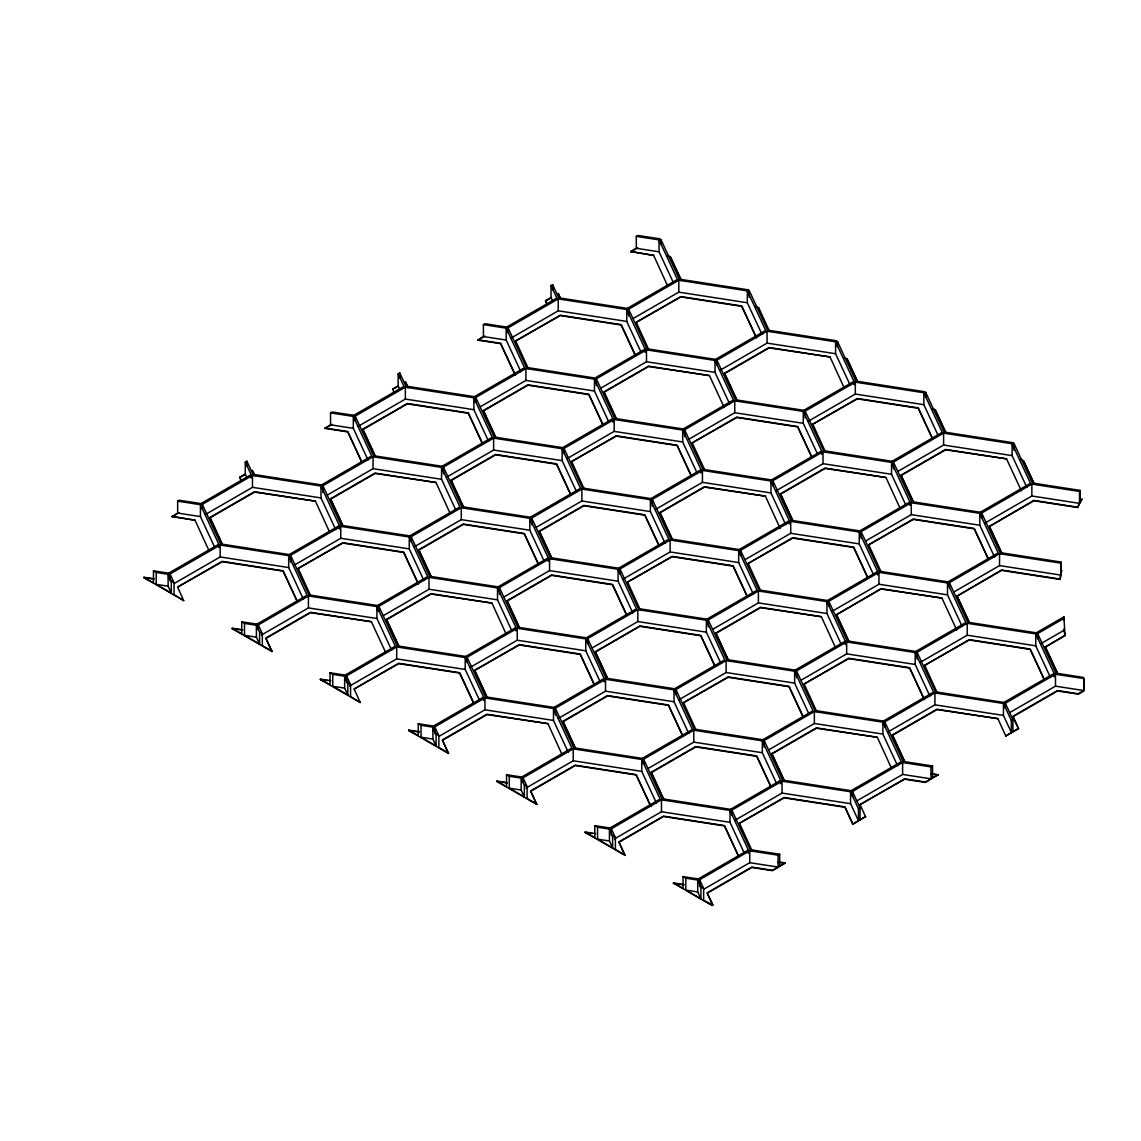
<?xml version="1.0" encoding="UTF-8"?>
<svg xmlns="http://www.w3.org/2000/svg" width="1141" height="1141" viewBox="0 0 1141 1141"><rect width="100%" height="100%" fill="white"/><g stroke="black" fill="none" stroke-linecap="round" stroke-linejoin="round"><path stroke-width="1.5" d="M968.866 621.702L956.999 596.13L1001.584 570.386L1060.075 579.428L1060.759 575.078L1060.945 562.028L1000.044 552.601L981.688 513.036L1031.849 484.084L1079.514 491.457L1080.071 490.373L1032.348 483L1013.992 443.435L1012.609 442.637L944.092 432.04L925.736 392.475L924.353 391.677L855.836 381.08L837.465 341.516L836.082 340.717L767.565 330.12L749.209 290.556L747.826 289.757L679.309 279.16L660.939 239.596L659.569 238.797L637.876 235.445L636.279 236.372L636.279 248.282L630.702 251.491L653.479 255.399L630.702 251.491M1060.075 579.428L1061.629 570.343L1060.945 573.937L1060.945 562.028M1001.912 553.685L989.304 526.514L1033.889 500.771L1077.532 507.517L1079.514 503.366L1079.514 491.457M1077.532 507.517L1082.053 498.902L1080.071 502.282L1080.071 490.373M172.077 516.288L194.854 520.196L172.077 516.659L177.654 513.065L177.654 501.156L179.251 500.229L200.93 503.595L251.091 474.627L245.286 462.105L246.884 461.192L252.974 474.342L321.505 484.939L371.666 455.972L353.311 416.422L330.533 412.885L330.533 424.809L324.957 428.403L347.734 431.926L361.825 462.29M330.533 412.885L332.117 411.972L353.81 415.324L403.971 386.371L398.166 373.849L399.749 372.922L405.854 386.072L474.385 396.669L524.546 367.716L506.176 328.152L483.399 324.629L483.399 336.538L477.837 340.146L500.614 343.669L514.705 374.034M483.399 324.629L484.996 323.716L506.69 327.068L556.851 298.101L551.032 285.578L552.629 284.665L558.733 297.815L627.25 308.412L677.412 279.445L659.056 239.895L636.279 236.372M240.965 480.332L239.71 477.238L245.286 474.014L245.286 462.105M398.252 386.086L392.59 389.352L398.166 385.758L398.166 373.849M547.352 305.16L545.469 300.711L551.032 297.487L551.032 285.578M172.077 516.659L179.151 512.58M239.71 477.623L245.372 474.356M324.957 428.403L332.031 424.324M477.837 340.146L484.911 336.053M546.881 300.283L551.132 297.83M630.702 251.876L637.79 247.797M202.314 509.485L202.314 504.379L252.475 475.426L320.992 486.023L339.362 525.587L339.362 528.996M355.193 416.123L405.355 387.156L473.872 397.767L492.242 437.331L442.066 466.284L373.549 455.687L355.193 416.123L355.193 421.229M508.059 332.972L508.059 327.866L558.234 298.899L626.751 309.496L645.107 349.06L645.107 352.469M205.351 514.548L252.475 487.335L320.992 497.932L335.682 529.581M358.231 426.278L405.355 399.079L473.872 409.676L488.562 441.325M511.111 338.021L558.234 310.808L626.751 321.405L640.7 351.485M222.538 545.027L209.93 517.472L254.514 491.728L315.429 501.156L329.521 531.906M375.418 456.771L362.809 429.216L407.394 403.472L468.295 412.899L482.401 443.264M635.266 355.379L621.175 325.014L560.274 315.586L515.675 340.945L560.274 315.201L621.175 324.629L635.266 355.008M209.93 517.857L254.514 492.113L315.429 501.156M362.809 429.601L407.394 403.857L468.295 413.27L482.401 443.649M385.473 652.096L371.381 621.717L310.466 612.303L265.882 638.047L271.986 651.568L232.094 628.534L241.735 633.726L241.735 621.816L256.896 624.156L307.057 595.203L288.687 555.638L220.17 545.041L170.009 573.994L174.06 582.737L174.06 594.661L183.715 600.608L143.823 577.574L153.479 582.766L153.479 570.857L168.626 573.196L218.787 544.243L200.431 504.679L177.654 501.156M322.889 485.738L373.05 456.771L441.567 467.368L459.923 506.932L409.762 535.899L341.245 525.302L322.889 485.738L322.889 492.541M475.754 402.573L475.754 397.467L525.915 368.514L594.447 379.112L612.803 418.676L612.803 422.07M628.634 309.211L678.795 280.244L747.326 290.855L765.682 330.405L715.521 359.372L646.99 348.775L628.634 309.211L628.634 316.014M174.573 583.279L220.17 556.951L288.687 567.548L303.378 599.196M327.438 495.009L373.05 468.68L441.567 479.291L455.516 509.357M480.318 406.752L525.915 380.424L594.447 391.021L608.395 421.086M633.198 318.482L678.795 292.153L747.326 302.764L762.003 334.413M297.216 601.521L283.125 571.142L222.21 561.729L177.625 587.087L222.21 561.343L283.125 570.771L297.216 601.136M343.113 526.386L330.491 498.817L375.089 473.087L435.99 482.5L450.096 513.25M495.978 438.115L483.37 410.56L527.955 384.817L588.87 394.244L602.961 424.609M755.841 336.738L741.75 306.358L680.835 296.931L636.25 322.304L680.835 296.56L741.75 305.973L756.583 337.95M330.491 499.202L375.089 473.458L435.99 482.5M483.37 410.945L527.955 385.202L588.87 394.629L602.961 424.994M202.314 504.379L220.669 543.943L289.201 554.555L339.362 525.587M645.107 349.06L594.946 378.028L526.429 367.416L508.059 327.866M290.57 555.339L340.745 526.386L409.262 536.983L427.618 576.547L377.457 605.5L308.94 594.903L290.57 555.339L290.57 562.156M443.45 467.083L493.611 438.115L562.142 448.727L580.498 488.277L530.337 517.244L461.82 506.647L443.45 467.083L443.45 473.886M596.329 378.826L646.491 349.859L715.008 360.456L733.378 400.02L683.217 428.987L614.685 418.376L596.329 378.826L596.329 385.629M293.622 565.494L340.745 538.295L409.262 548.892L423.953 580.541M446.488 477.238L493.611 450.039L562.142 460.636L576.091 490.701M600.893 388.097L646.491 361.768L715.008 372.365L729.698 404.014M417.777 582.866L403.686 552.501L342.785 543.073L298.186 568.432L342.785 542.688L403.686 552.116L418.519 584.078M463.674 507.731L451.066 480.176L495.65 454.432L556.566 463.845L570.657 494.224M616.554 419.46L603.946 391.905L648.53 366.161L709.445 375.589L724.278 407.551M451.066 480.561L495.65 454.817L556.566 464.23L570.657 494.609M603.946 392.29L648.53 366.546L709.445 375.589M475.754 397.467L494.124 437.032L562.641 447.629L612.803 418.676M258.265 630.06L258.265 624.954L308.427 595.987L376.958 606.598L395.314 646.163L345.153 675.115L330.006 672.776L330.006 684.686L320.35 679.494L360.242 702.528L350.587 696.566L350.587 684.657L346.536 675.914L396.697 646.947L465.214 657.558L483.584 697.108L483.584 700.517M411.145 541.804L411.145 536.698L461.306 507.731L529.838 518.328L548.193 557.892L548.193 561.301M564.025 453.533L564.025 448.427L614.186 419.474L682.703 430.071L701.073 469.636L701.073 473.03M716.905 365.277L716.905 360.171L767.066 331.204L835.583 341.801L853.939 381.365L853.939 384.774M261.303 635.109L308.427 607.911L376.958 618.508L391.648 650.156M414.183 546.853L461.306 519.64L529.838 530.237L543.786 560.317M567.063 458.582L614.186 431.384L682.703 441.981L697.393 473.629M719.942 370.326L767.066 343.113L835.583 353.724L850.273 385.373M431.369 577.332L418.761 549.777L463.346 524.033L524.261 533.46L538.352 563.825M691.232 475.954L677.141 445.575L616.226 436.162L571.641 461.52L616.226 435.776L677.141 445.204L691.232 475.569M737.129 400.819L724.506 373.264L769.105 347.52L830.006 356.933L844.112 387.683M271.986 651.568L265.882 638.432L310.466 612.688L371.381 621.717M418.761 550.162L463.346 524.418L524.261 533.845L538.352 564.21M724.506 373.635L769.105 347.891L830.006 356.933M378.841 611.405L378.841 606.299L429.002 577.346L497.519 587.943L515.889 627.507L515.889 630.902M531.72 518.043L581.881 489.075L650.399 499.687L668.769 539.237L618.593 568.204L550.076 557.607L531.72 518.043L531.72 524.846M684.586 436.589L684.586 429.772L734.761 400.819L803.278 411.416L821.634 450.98L821.634 454.389M383.405 615.584L429.002 589.255L497.519 599.852L511.482 629.918M536.27 527.313L581.881 500.985L650.399 511.596L665.089 543.244M689.15 439.057L734.761 412.728L803.278 423.325L817.227 453.391M399.065 646.947L386.457 619.392L431.041 593.648L491.956 603.076L506.048 633.825M551.944 558.691L539.322 531.135L583.921 505.392L644.822 514.805L658.928 545.184M811.793 457.299L797.702 426.934L736.801 417.506L692.202 442.865L736.801 417.121L797.702 426.549L811.793 456.913M386.457 619.777L431.041 594.033L491.956 603.076M539.322 531.506L583.921 505.763L644.822 515.19L658.928 545.555M548.193 557.892L498.032 586.859L429.501 576.248L411.145 536.698M564.025 448.427L582.381 487.991L650.912 498.588L701.073 469.636M716.905 360.171L735.26 399.735L803.777 410.332L853.939 381.365M499.416 587.644L549.577 558.691L618.094 569.288L636.45 608.852L586.289 637.819L517.772 627.208L499.416 587.644L499.416 594.461M652.281 506.19L652.281 499.387L702.442 470.434L770.974 481.031L789.33 520.596L789.33 523.99M805.161 411.131L855.322 382.164L923.853 392.761L942.209 432.325L892.048 461.292L823.517 450.681L805.161 411.131L805.161 417.934M349.574 686.069L396.697 658.87L465.214 669.467L479.177 699.533M503.965 596.928L549.577 570.6L618.094 581.197L632.784 612.845M655.319 509.542L702.442 482.343L770.974 492.941L785.664 524.589M808.199 421.286L855.322 394.073L923.853 404.67L937.802 434.75M473.743 703.441L459.638 673.062L398.737 663.648L354.152 689.007L398.737 663.263L459.638 672.677L473.743 703.056M519.64 628.292L507.018 600.736L551.616 574.993L612.517 584.42L626.623 614.785M672.505 540.035L659.897 512.48L704.482 486.736L765.397 496.164L780.23 528.511M932.368 438.643L918.277 408.278L857.362 398.851L812.777 424.21L857.362 398.466L918.277 407.893L932.368 438.272M507.018 601.122L551.616 575.378L612.517 584.805L626.623 615.17M659.897 512.865L704.482 487.121L765.397 496.164M378.841 606.299L397.196 645.863L465.728 656.46L515.889 627.507M684.586 429.772L702.956 469.336L771.473 479.933L821.634 450.98M467.097 662.365L467.097 657.259L517.258 628.306L585.789 638.903L604.145 678.467L604.145 681.862M619.977 569.002L670.138 540.035L738.669 550.632L757.025 590.197L706.864 619.164L638.332 608.567L619.977 569.002L619.977 574.108M772.856 485.838L772.856 480.732L823.018 451.779L891.535 462.376L909.905 501.94L909.905 505.335M470.149 667.414L517.258 640.215L585.789 650.812L600.48 682.461M623.015 579.157L670.138 551.944L738.669 562.556L753.36 594.204M775.894 490.887L823.018 463.688L891.535 474.285L905.498 504.351M594.304 684.785L580.213 654.406L519.298 644.993L474.713 670.352L519.298 644.608L580.213 654.035L594.304 684.4M746.442 594.917L733.092 566.15L672.177 556.722L627.593 582.081L672.177 556.352L733.092 565.765L747.184 596.144M793.081 521.38L780.473 493.825L825.057 468.081L885.972 477.509L900.064 508.258M780.473 494.21L825.057 468.466L885.972 477.509M562 754.386L547.908 723.636L486.993 714.223L442.408 739.967L448.513 753.488L408.621 730.454L418.262 735.645L418.262 723.736L433.423 726.075L483.584 697.108M652.281 499.387L670.651 538.951L739.168 549.548L789.33 520.596M434.792 733.677L434.792 726.874L484.954 697.907L553.485 708.504L571.841 748.068L521.679 777.035L506.533 774.696L506.533 786.605L496.877 781.414L536.769 804.448L530.679 790.913L575.264 765.169L636.165 774.596L651.012 806.573M587.672 638.603L637.833 609.651L706.365 620.248L724.72 659.812L674.559 688.765L606.028 678.168L587.672 638.603L587.672 643.709M740.552 555.453L740.552 550.347L790.713 521.38L859.23 531.991L877.6 571.541L877.6 574.95M893.432 462.091L943.593 433.124L1012.11 443.721L1030.466 483.285L980.304 512.252L911.787 501.641L893.432 462.091L893.432 468.894M439.356 736.145L484.954 709.816L553.485 720.427L568.175 752.076M592.236 647.888L637.833 621.56L706.365 632.157L720.313 662.222M745.102 559.632L790.713 533.303L859.23 543.9L873.193 573.966M897.981 471.361L943.593 445.033L1012.11 455.63L1026.8 487.278M607.155 677.654L595.288 651.696L639.873 625.953L700.788 635.38L714.879 665.745M867.759 577.874L853.653 547.495L792.753 538.081L748.168 563.44L792.753 537.696L853.653 547.11L867.759 577.489M913.656 502.725L901.033 475.169L945.632 449.426L1006.533 458.853L1021.38 490.815M448.513 753.488L442.408 740.338L486.993 714.594L547.908 723.636M595.288 652.082L639.873 626.338L700.788 635.765L714.879 666.13M901.033 475.555L945.632 449.811L1006.533 458.853M467.097 657.259L485.467 696.823L553.984 707.42L604.145 678.467M909.905 501.94L859.743 530.893L791.212 520.296L772.856 480.732M555.367 708.219L605.529 679.252L674.046 689.863L692.416 729.427L642.255 758.38L573.723 747.783L555.367 708.219L555.367 715.022M708.247 626.766L708.247 619.962L758.408 590.995L826.925 601.592L845.281 641.156L845.281 644.565M861.113 531.692L911.274 502.739L979.805 513.336L998.161 552.9L948 581.853L879.483 571.256L861.113 531.692L861.113 538.495M558.405 718.374L605.529 691.175L674.046 701.772L688.736 733.421M712.797 629.233L758.408 602.904L826.925 613.501L840.888 643.581M865.677 540.977L911.274 514.648L979.805 525.245L994.496 556.894M575.592 748.867L562.984 721.312L607.568 695.568L668.483 704.981L682.575 735.36M728.471 660.596L715.849 633.041L760.448 607.297L821.349 616.725L835.454 647.475M988.32 559.218L974.229 528.839L913.313 519.426L868.729 544.785L913.313 519.041L974.229 528.468L988.32 558.833M562.984 721.697L607.568 695.953L668.483 705.366L682.575 735.745M715.849 633.426L760.448 607.682L821.349 616.725M740.552 550.347L758.908 589.911L827.439 600.508L877.6 571.541M523.063 782.94L523.063 777.834L573.224 748.867L641.741 759.464L660.111 799.028L609.936 827.995L594.789 825.642L594.789 837.565L585.133 832.374L625.04 855.408L618.935 841.873L663.52 816.129L724.435 825.556L738.527 855.921M675.928 689.563L726.104 660.61L794.621 671.208L812.977 710.772L762.816 739.725L694.298 729.128L675.928 689.563L675.928 694.669M828.808 601.307L878.969 572.34L947.501 582.951L965.857 622.501L915.695 651.468L847.178 640.871L828.808 601.307L828.808 606.413M526.101 787.989L573.224 760.776L641.741 771.387L656.432 803.036M678.981 699.718L726.104 672.52L794.621 683.117L808.57 713.182M831.846 611.462L878.969 584.249L947.501 594.86L962.191 626.509M984.726 523.206L1031.849 495.993L1079.514 503.366M803.136 717.09L789.044 686.725L728.143 677.298L683.545 702.656L728.143 676.913L789.044 686.34L803.136 716.705M941.924 598.069L881.009 589.027L836.424 614.771L881.009 588.656L941.924 598.069L956.757 630.046M989.304 526.514L1033.889 500.386L1077.532 507.146M536.769 804.448L530.679 791.298L575.264 765.554L636.165 774.981L650.27 805.346M708.247 619.962L726.603 659.512L795.12 670.124L845.281 641.156M643.624 764.285L643.624 759.179L693.785 730.211L762.316 740.823L780.672 780.373L780.672 783.781M796.504 670.908L846.665 641.955L915.196 652.552L933.552 692.116L883.391 721.083L814.859 710.472L796.504 670.908L796.504 677.725M949.383 587.758L949.383 582.652L999.545 553.699L1060.759 563.155M648.188 768.449L693.785 742.135L762.316 752.732L776.265 782.797M801.068 680.193L846.665 653.864L915.196 664.461L929.872 696.11M953.947 591.937L999.545 565.608L1060.759 575.078M663.848 799.827L651.24 772.272L695.825 746.528L756.74 755.941L770.831 786.32M923.711 698.435L909.619 668.07L848.704 658.642L804.12 684.001L848.704 658.257L909.619 667.685L924.452 699.647M956.999 596.13L1001.584 570.001L1060.075 579.043M651.24 772.642L695.825 746.913L756.74 756.326L770.831 786.705M611.319 835.597L611.319 828.794L661.48 799.827L730.012 810.424L748.368 849.988L748.368 853.397M764.199 740.523L814.36 711.57L882.877 722.167L901.247 761.732L851.086 790.684L782.555 780.087L764.199 740.523L764.199 747.326M917.079 659.07L917.079 652.267L967.24 623.3L1035.757 633.897L1054.127 673.461L1054.127 676.87M614.357 838.949L661.48 811.736L730.012 822.333L743.961 852.413M768.763 749.808L814.36 723.48L882.877 734.077L897.568 765.725M920.117 662.422L967.24 635.209L1035.757 645.82L1050.447 677.469M784.423 781.171L771.815 753.616L816.4 727.872L877.315 737.3L891.406 768.05M1044.286 679.779L1030.18 649.414L969.28 639.987L924.695 665.346L969.28 639.616L1030.18 649.029L1044.286 679.408M625.04 855.408L618.935 842.258L663.52 816.514L724.435 825.941L738.527 856.306M771.815 754.001L816.4 728.258L877.315 737.3M643.624 759.179L661.994 798.743L730.511 809.34L780.672 780.373M949.383 582.652L967.739 622.216L1036.27 632.813L1063.897 616.867L1065.009 635.68L1045.256 647.09L1057.864 674.26M731.894 815.245L731.894 810.139L782.056 781.171L850.573 791.768L858.46 808.769L858.46 820.679L850.573 803.692L850.573 791.768M884.774 726.974L884.774 721.868L934.935 692.915L1003.452 703.512L1011.34 720.499L1011.34 732.422L1003.452 715.421L1003.452 703.512M1037.64 638.718L1037.64 633.612L1064.139 618.308M734.932 820.293L782.056 793.081L850.573 803.692M887.812 732.023L934.935 704.824L1003.452 715.421M1040.592 643.824L1064.139 630.217M852.883 824.273L845.01 807.286L784.095 797.859L739.511 823.232L784.095 797.488L845.01 806.901L852.883 824.273L865.634 816.542L852.883 823.902M904.998 762.516L892.376 734.961L936.975 709.217L997.876 718.645L1005.763 736.016L1018.499 728.657L1012.951 716.306L1057.536 690.562L1078.274 693.771L1083.95 690.49M1045.256 647.09L1065.009 635.295M892.376 735.346L936.975 709.602L997.876 718.645M712.754 905.127L707.192 893.218L751.791 867.474L772.514 870.683L785.265 862.938L772.514 870.298L751.791 867.089L707.192 892.832L712.754 904.799L712.013 905.555L673.404 882.949L683.06 888.511L683.06 876.602L698.206 878.955L748.368 849.988M917.079 652.267L935.435 691.831L1003.952 702.428L1054.127 673.461M699.59 886.557L699.59 879.74L749.751 850.787L778.091 855.165L779.688 854.252L779.688 866.162M852.455 796.589L852.455 791.483L902.631 762.516L930.97 766.909L932.568 765.982L932.568 777.905M1005.335 708.333L1005.335 703.227L1055.496 674.26L1083.95 678.581L1083.322 677.397L1056.01 673.176L1037.64 633.612M704.14 889.024L749.751 862.696L778.091 867.074L778.091 855.165M857.019 800.768L902.631 774.439L930.97 778.818L930.97 766.909M1009.899 712.497L1055.496 686.169L1083.85 690.562L1083.85 678.638M860.072 804.576L904.67 778.832L925.394 782.041L938.13 774.682L925.394 782.412L904.67 779.217L860.072 804.576L865.634 816.927M1018.499 728.657L1012.951 716.691L1057.536 690.947L1078.274 694.156L1083.95 690.875L1083.95 678.581M858.46 808.769L860.057 807.842L852.455 791.483M1011.34 720.499L1012.937 719.586L1005.335 703.227M699.59 879.74L703.64 888.497L703.64 900.406L712.754 904.799M1018.499 728.286L1005.763 736.016M636.279 248.282L659.056 251.804L673.019 281.87M483.399 336.538L506.176 340.061L520.866 371.709M477.837 339.761L500.614 343.284L515.447 375.246M330.533 424.809L353.311 428.331L367.987 459.98M324.957 428.018L347.734 431.54L361.825 461.92M177.654 513.065L200.431 516.588L214.38 546.653M156.231 572.454L168.126 574.294L171.307 581.154L171.307 593.063L156.231 584.363L156.231 572.454L153.479 570.857M143.823 577.189L154.335 578.815M143.823 577.574L152.58 578.929M156.231 584.363L168.126 586.203L171.307 593.063M244.502 623.414L256.383 625.239L259.563 632.114L259.563 644.023L244.502 635.323L244.502 623.414L241.735 621.816M232.094 628.149L242.591 629.775M232.094 628.534L242.591 630.16M244.502 635.323L256.383 637.163L259.563 644.023M932.568 765.982L903.13 761.432L884.774 721.868M332.758 674.36L344.653 676.199L347.834 683.06L347.834 694.983L332.758 686.283L332.758 674.36L330.006 672.776M320.35 679.109L330.861 680.735M931.213 773.612L938.13 774.682M320.35 679.494L327.353 680.578M931.213 773.997L938.13 775.067M332.758 686.283L344.653 688.123L347.834 694.983M421.029 725.319L432.91 727.159L436.09 734.02L436.09 745.943L421.029 737.229L421.029 725.319L418.262 723.736M408.621 730.069L419.118 731.695M408.621 730.454L419.118 732.08M421.029 737.229L432.91 739.068L436.09 745.943M509.285 776.279L521.18 778.119L524.361 784.979L524.361 796.889L509.285 788.189L509.285 776.279L506.533 774.696M496.877 781.029L507.388 782.655M496.877 781.414L507.388 783.04M509.285 788.189L521.18 790.028L524.361 796.889M779.688 854.252L750.25 849.703L731.894 810.139M597.556 827.239L609.437 829.079L612.617 835.939L612.617 847.849L597.556 839.148L597.556 827.239L594.789 825.642M585.133 831.989L595.645 833.615M778.333 861.869L785.265 862.938M585.133 832.374L592.15 833.458M778.333 862.254L785.265 863.323M597.556 839.148L609.437 840.988L612.617 847.849M685.812 878.199L697.707 880.039L700.888 886.899L700.888 898.808L685.812 890.108L685.812 878.199L683.06 876.602M673.404 882.949L683.915 884.575M673.404 883.334L683.915 884.945M685.812 890.108L697.707 891.948L700.888 898.808M667.842 255.498L670.594 257.082L681.305 280.158M756.098 306.444L758.865 308.041L769.576 331.503M844.369 357.404L847.121 359.001L857.832 382.078M932.625 408.364L935.392 409.961L946.089 433.038M1020.895 459.324L1023.648 460.921L1034.359 483.998M667.642 255.755L670.594 257.467L681.305 280.543M755.898 306.715L758.865 308.041M932.425 408.635L935.392 410.346L946.089 433.423M1020.696 459.595L1023.648 461.306L1034.359 484.383M171.307 581.154L174.06 582.737M259.563 632.114L262.33 633.697L262.33 645.606L271.986 651.183M347.834 683.06L350.587 684.657M436.09 734.02L438.857 735.617L438.857 747.526L448.513 753.103M524.361 784.979L527.113 786.577L527.113 798.486L536.769 804.063M612.617 835.939L615.384 837.537L615.384 849.446L625.04 855.023M700.888 886.899L703.64 888.497M989.304 526.129L1001.912 553.299M1045.256 646.705L1057.864 673.875M901.033 475.169L913.656 502.354M956.999 595.745L969.608 622.915M857.119 380.923L847.121 359.001M812.777 424.21L825.385 451.765M868.729 544.785L881.337 572.34M924.695 665.346L937.303 692.915M724.506 373.264L737.129 400.434M780.473 493.825L793.081 520.995M836.424 614.4L849.032 641.57M892.376 734.961L904.998 762.131M837.166 616.368L849.032 641.955M653.479 255.014L667.585 285.778M636.25 322.304L648.858 349.859M692.202 442.865L704.81 470.035M748.168 563.44L760.776 590.995M804.12 684.001L816.728 711.556M560.231 297.744L558.206 293.351L560.231 298.129M603.946 391.905L616.554 419.089M659.897 512.48L672.505 539.65M715.849 633.041L728.471 660.225M771.815 753.616L784.423 780.786M551.032 297.487L552.486 300.625M545.469 300.711L547.352 304.775M515.675 340.945L528.297 368.5M571.641 461.52L584.249 489.075M627.593 582.081L640.201 609.651M683.545 702.656L696.167 730.211M739.511 823.232L752.119 850.787M483.37 410.56L495.978 437.73M539.322 531.135L551.944 558.306M595.288 651.696L607.896 678.866M651.24 772.272L663.848 799.442M408.036 387.469L405.326 381.622L408.036 387.84M451.066 480.176L463.674 507.346M507.018 600.736L519.64 627.907M562.984 721.312L575.592 748.482M611.319 828.794L615.384 837.537M398.166 385.758L399.607 388.881M392.59 388.981L394.472 393.417M362.809 429.216L375.418 456.386M418.761 549.777L431.369 576.961M474.713 670.352L487.321 697.522M475.455 672.334L487.321 697.907M523.063 777.834L527.113 786.577M330.491 498.817L343.113 526.001M386.457 619.392L399.065 646.562M434.792 726.874L438.857 735.617M255.156 475.726L252.446 470.263M298.186 568.432L310.794 595.987M354.152 689.007L360.242 702.528M245.286 474.014L246.741 477.152M239.71 477.238L241.592 481.302M209.93 517.472L222.538 544.642M258.265 624.954L262.33 633.697M194.854 519.811L208.946 550.561M177.625 587.087L183.715 600.608M1063.883 629.048L1065.009 635.68M1063.897 616.867L1063.897 620.262M1055.496 674.26L1055.496 686.169M1036.27 632.813L1036.27 636.222M1035.757 633.897L1035.757 645.82M1031.849 484.084L1031.849 495.993M1013.992 443.435L1013.992 450.239M1012.937 719.586L1012.937 731.495M1012.609 442.637L1012.609 446.045M1012.11 443.721L1012.11 455.63M1003.952 702.428L1003.952 707.534M999.545 553.699L999.545 565.608M981.688 513.036L981.688 518.142M980.304 512.252L980.304 515.646M979.805 513.336L979.805 525.245M967.24 623.3L967.24 635.209M948 581.853L948 585.262M947.501 582.951L947.501 594.86M943.593 433.124L943.593 445.033M934.935 692.915L934.935 704.824M925.736 392.475L925.736 397.581M924.353 391.677L924.353 395.086M923.853 392.761L923.853 404.67M915.695 651.468L915.695 656.574M915.196 652.552L915.196 664.461M911.274 502.739L911.274 514.648M902.631 762.516L902.631 774.439M892.048 461.292L892.048 466.398M891.535 462.376L891.535 474.285M883.391 721.083L883.391 724.478M882.877 722.167L882.877 734.077M878.969 572.34L878.969 584.249M860.057 807.842L860.057 819.766M859.23 531.991L859.23 543.9M855.322 382.164L855.322 394.073M851.086 790.684L851.086 794.093M846.665 641.955L846.665 653.864M837.465 341.516L837.465 346.622M836.082 340.717L836.082 345.823M835.583 341.801L835.583 353.724M827.439 600.508L827.439 603.917M826.925 601.592L826.925 613.501M823.018 451.779L823.018 463.688M814.36 711.57L814.36 723.48M803.777 410.332L803.777 413.727M803.278 411.416L803.278 423.325M795.12 670.124L795.12 675.23M794.621 671.208L794.621 683.117M790.713 521.38L790.713 533.303M782.056 781.171L782.056 793.081M771.473 479.933L771.473 483.342M770.974 481.031L770.974 492.941M767.066 331.204L767.066 343.113M762.816 739.725L762.816 744.831M762.316 740.823L762.316 752.732M758.408 590.995L758.408 602.904M749.751 850.787L749.751 862.696M749.209 290.556L749.209 297.359M747.826 289.757L747.826 293.166M747.326 290.855L747.326 302.764M739.168 549.548L739.168 554.654M738.669 550.632L738.669 562.556M734.761 400.819L734.761 412.728M730.511 809.34L730.511 812.749M730.012 810.424L730.012 822.333M726.104 660.61L726.104 672.52M715.521 359.372L715.521 362.781M715.008 360.456L715.008 372.365M706.864 619.164L706.864 624.27M706.365 620.248L706.365 632.157M702.442 470.434L702.442 482.343M698.206 878.955L698.206 882.35M697.707 880.039L697.707 891.948M693.785 730.211L693.785 742.135M683.217 428.987L683.217 432.382M682.703 430.071L682.703 441.981M678.795 280.244L678.795 292.153M674.559 688.765L674.559 692.173M674.046 689.863L674.046 701.772M670.138 540.035L670.138 551.944M661.48 799.827L661.48 811.736M660.939 239.596L660.939 244.702M659.569 238.797L659.569 242.206M659.056 239.895L659.056 251.804M650.912 498.588L650.912 501.997M650.399 499.687L650.399 511.596M646.491 349.859L646.491 361.768M642.255 758.38L642.255 763.486M641.741 759.464L641.741 771.387M637.833 609.651L637.833 621.56M627.25 308.412L627.25 313.518M626.751 309.496L626.751 321.405M618.593 568.204L618.593 571.612M618.094 569.288L618.094 581.197M614.186 419.474L614.186 431.384M609.936 827.995L609.936 833.101M609.437 829.079L609.437 840.988M605.529 679.252L605.529 691.175M594.447 379.112L594.447 391.021M586.289 637.819L586.289 641.213M585.789 638.903L585.789 650.812M581.881 489.075L581.881 500.985M573.224 748.867L573.224 760.776M562.641 447.629L562.641 451.037M562.142 448.727L562.142 460.636M558.234 298.899L558.234 310.808M553.984 707.42L553.984 712.526M553.485 708.504L553.485 720.427M552.629 284.665L552.629 289.771M549.577 558.691L549.577 570.6M530.337 517.244L530.337 522.35M529.838 518.328L529.838 530.237M525.915 368.514L525.915 380.424M521.679 777.035L521.679 780.43M521.18 778.119L521.18 790.028M517.258 628.306L517.258 640.215M506.69 327.068L506.69 330.462M506.176 328.152L506.176 340.061M497.519 587.943L497.519 599.852M493.611 438.115L493.611 450.039M484.954 697.907L484.954 709.816M474.385 396.669L474.385 401.775M473.872 397.767L473.872 409.676M465.728 656.46L465.728 659.869M465.214 657.558L465.214 669.467M461.306 507.731L461.306 519.64M442.066 466.284L442.066 469.693M441.567 467.368L441.567 479.291M433.423 726.075L433.423 731.181M432.91 727.159L432.91 739.068M429.002 577.346L429.002 589.255M409.762 535.899L409.762 539.294M409.262 536.983L409.262 548.892M405.355 387.156L405.355 399.079M399.749 372.922L399.749 378.028M396.697 646.947L396.697 658.87M377.457 605.5L377.457 610.606M376.958 606.598L376.958 618.508M373.05 456.771L373.05 468.68M353.81 415.324L353.81 418.733M353.311 416.422L353.311 428.331M346.536 675.914L346.536 682.717M345.153 675.115L345.153 680.221M344.653 676.199L344.653 688.123M340.745 526.386L340.745 538.295M321.505 484.939L321.505 488.348M320.992 486.023L320.992 497.932M308.427 595.987L308.427 607.911M289.201 554.555L289.201 557.949M288.687 555.638L288.687 567.548M256.896 624.156L256.896 627.564M256.383 625.239L256.383 637.163M252.475 475.426L252.475 487.335M251.091 474.627L251.091 478.036M246.884 461.192L246.884 466.298M220.17 545.041L220.17 556.951M218.787 544.243L218.787 547.637M200.93 503.595L200.93 506.989M200.431 504.679L200.431 516.588M170.009 573.994L170.009 580.798M168.626 573.196L168.626 578.302M168.126 574.294L168.126 586.203"/></g></svg>
